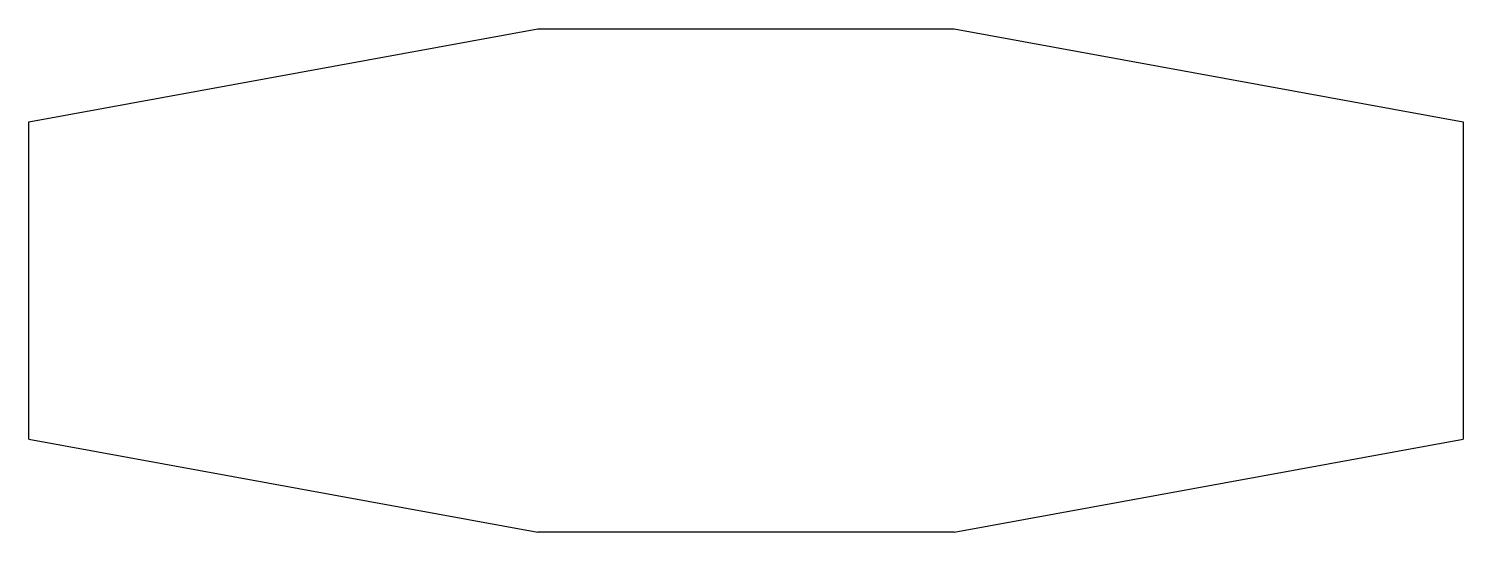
# Model space of a CAD drawing. Header units: millimetres. Extents: x 2737 to 2968, y 1997 to 2078.
import ezdxf

# ---------------------------------------------------------------- set-up
doc = ezdxf.new("R2010")
doc.units = ezdxf.units.MM

msp = doc.modelspace()

# ---------------------------------------------------------------- linework, layer by layer
for p, q in [((2736.92, 2063.38), (2818.92, 2078.38)), ((2885.92, 2078.38), (2967.92, 2063.38)), ((2736.92, 2012.38), (2818.92, 1997.38)), ((2885.92, 1997.38), (2967.92, 2012.38))]:
    msp.add_line(p, q)
for points in [[(2818.92, 2078.38), (2885.92, 2078.38)], [(2736.92, 2012.38), (2736.92, 2063.38)], [(2967.92, 2063.38), (2967.92, 2012.38)], [(2885.92, 1997.38), (2818.92, 1997.38)]]:
    msp.add_lwpolyline(points)

doc.saveas('drawing.dxf')
